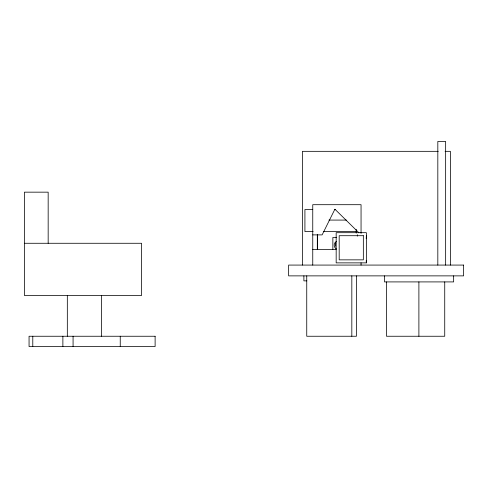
<?xml version="1.0" encoding="UTF-8"?>
<svg xmlns="http://www.w3.org/2000/svg" width="488" height="488" viewBox="0 0 488 488"><rect width="100%" height="100%" fill="white"/><g stroke="black" fill="none" stroke-linecap="round" stroke-linejoin="round"><path stroke-width="0.73" d="M366.232 238.717L366.36 235.704M335.524 246.269L335.714 242.81M357.289 236.168L357.411 234.728M438.248 151.329L302.401 151.329L302.401 265.075M445.08 151.329L450.387 151.329L450.387 265.075M312.753 209.529L304.915 209.529L304.915 231.568L313.113 231.568M334.738 209.529L335.238 209.529M328.949 220.082L346.376 220.082M323.648 231.568L356.222 231.568M312.753 234.887L322.123 234.887L334.902 209.2L358.918 232.788M336.641 237.467L332.859 237.467L332.859 249.344M24.4 243.274L141.563 243.274L141.563 295.49L24.4 295.49L24.4 192.162L48.166 192.162L48.166 243.274M312.753 249.575L336.171 249.575M366.36 262.873L336.171 262.873L336.171 232.684L366.36 232.684L366.36 262.873L366.226 260.616M306.854 280.862L303.89 280.862L303.89 275.873M453.651 275.873L453.651 281.911L384.501 281.911L384.501 275.873M445.648 265.075L445.648 141.453L437.821 141.453L437.821 265.075M444.733 281.911L444.733 336.25L386.502 336.25L386.502 281.911M418.893 281.911L418.893 336.25M361.053 233.38L361.053 204.698L312.753 204.698L312.753 265.075M361.053 262.812L361.053 265.075M356.435 275.873L356.435 336.25L306.745 336.25L306.745 275.873M356.222 229.287L356.222 233.075M351.824 275.873L351.824 336.25M317.584 234.582L317.584 249.679M317.316 234.887L317.316 249.575M120.243 336.25L120.243 346.547M101.48 295.49L101.48 336.25M73.072 336.25L73.072 346.547M67.326 295.49L67.326 336.25M62.879 336.25L62.879 346.547M32.788 336.25L32.788 346.547M336.25 248.843A4.282 4.282 0 0 1 336.366 241.432M363.34 235.704L339.19 235.704L339.19 259.854L363.34 259.854L363.34 235.704M463.6 265.075L288.64 265.075L288.64 275.873L463.6 275.873L463.6 265.075M155.117 336.25L29.06 336.25L29.06 346.547L155.117 346.547L155.117 336.25"/></g></svg>
